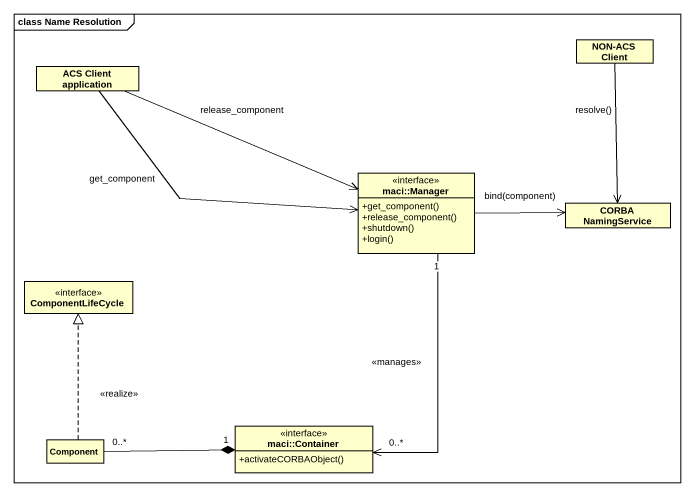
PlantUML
@startuml
mainframe class Name Resolution
hide circle
hide empty members
skinparam classAttributeIconSize 0
class "NON-ACS Client" as NON_ACS_Client #FFFFCC
class "ACS Client application" as ACS_Client_application #FFFFCC
interface "maci::Manager" as maci_Manager #FFFFCC {
  +get_component()
  +release_component()
  +shutdown()
  +login()
}
class "CORBA NamingService" as CORBA_NamingService #FFFFCC
interface ComponentLifeCycle #FFFFCC
class "Component" as Component_ #FFFFCC
interface "maci::Container" as maci_Container #FFFFCC {
  +activateCORBAObject()
}
NON_ACS_Client --> CORBA_NamingService : resolve()
ACS_Client_application -right-> maci_Manager : get_component
ACS_Client_application -right-> maci_Manager : release_component
maci_Manager -right-> CORBA_NamingService : bind(component)
maci_Manager "1" --> "0..*" maci_Container : <<manages>>
Component_ .up.|> ComponentLifeCycle : <<realize>>
maci_Container "1" *-left- "0..*" Component_
@enduml
